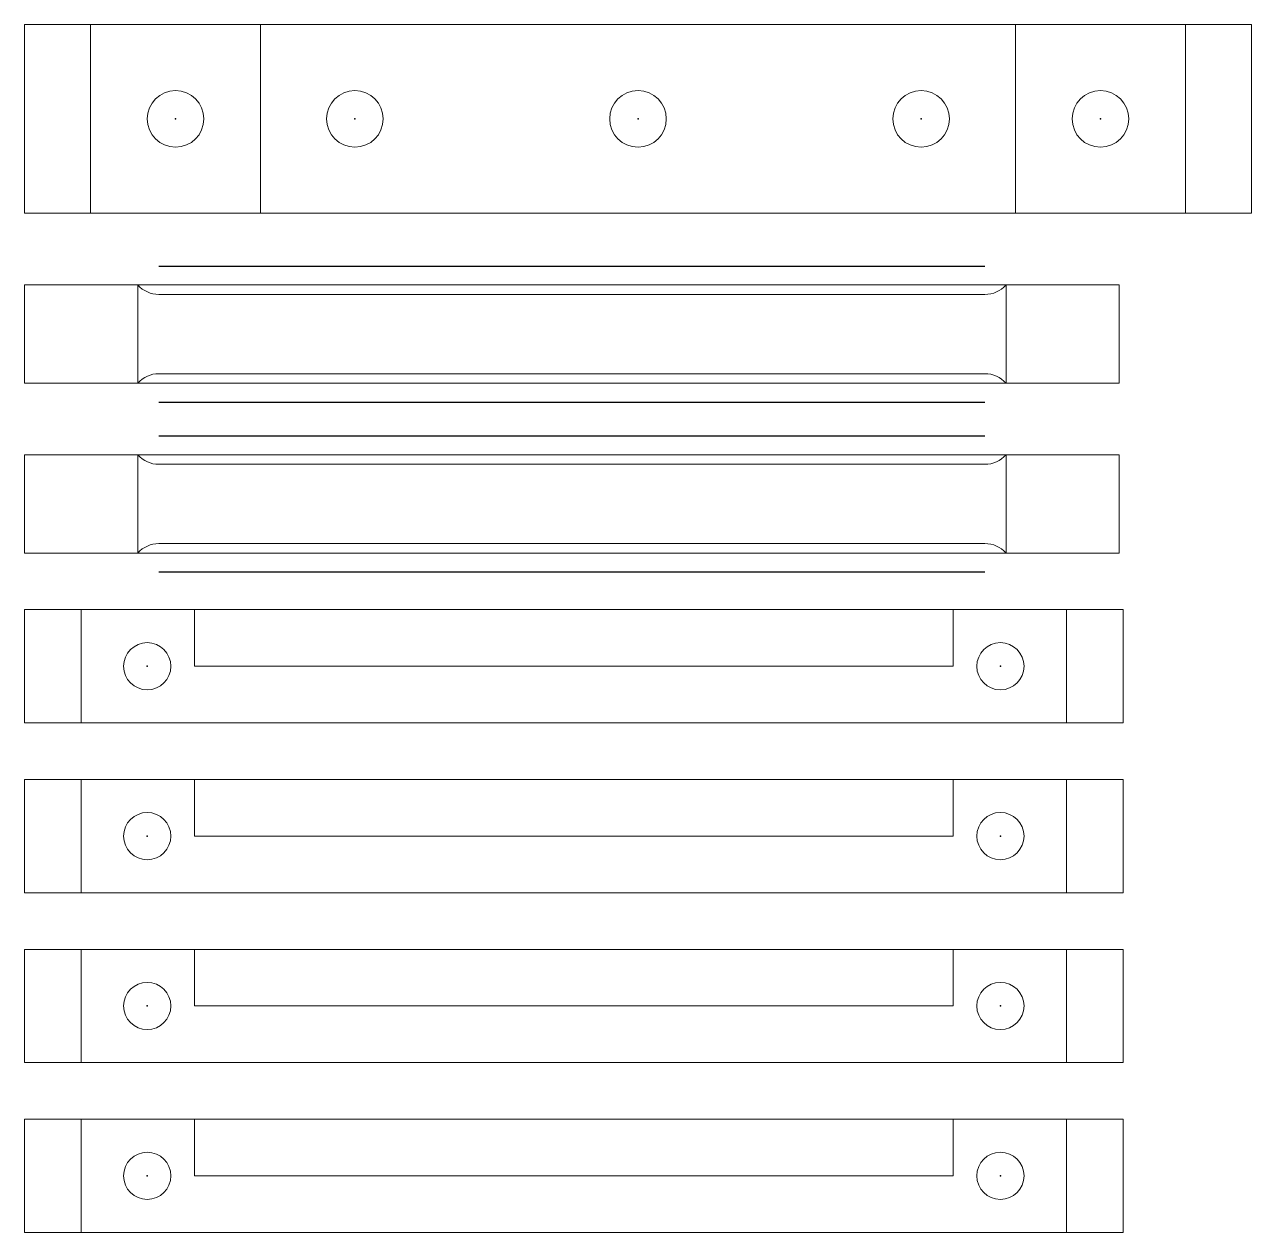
# Model space of a CAD drawing. Header units: millimetres. Extents: x 3 to 68, y 3 to 67.
import ezdxf

# ---------------------------------------------------------------- set-up
doc = ezdxf.new("R2010")
doc.units = ezdxf.units.MM
doc.header["$PDSIZE"] = -1

msp = doc.modelspace()

# ---------------------------------------------------------------- linework, layer by layer
at = {"color": 7, "linetype": 'Continuous', "lineweight": 15}
for p, q in [((3, 67), (68, 67)), ((3, 67), (3, 57)), ((6.5, 57), (6.5, 67)), ((15.5, 67), (15.5, 57)), ((55.5, 57), (55.5, 67)), ((64.5, 67), (64.5, 57)), ((68, 57), (68, 67)), ((68, 57), (3, 57)), ((3, 53.2), (3, 48)), ((61, 53.2), (3, 53.2)), ((9, 53.2), (9, 48)), ((53.882, 52.7), (10.118, 52.7)), ((55, 48), (55, 53.2)), ((61, 53.2), (61, 48)), ((10.118, 48.5), (53.882, 48.5)), ((3, 48), (61, 48)), ((3, 44.2), (3, 39)), ((61, 44.2), (3, 44.2)), ((9, 44.2), (9, 39)), ((55, 39), (55, 44.2)), ((61, 44.2), (61, 39)), ((53.882, 43.7), (10.118, 43.7)), ((3, 39), (61, 39)), ((10.118, 39.5), (53.882, 39.5)), ((3, 30), (3, 36)), ((61.2, 36), (3, 36)), ((6, 30), (6, 36)), ((12, 36), (12, 33)), ((52.2, 33), (52.2, 36)), ((58.2, 30), (58.2, 36)), ((61.2, 30), (61.2, 36)), ((12, 33), (52.2, 33)), ((61.2, 30), (3, 30)), ((3, 21), (3, 27)), ((61.2, 27), (3, 27)), ((6, 21), (6, 27)), ((12, 27), (12, 24)), ((52.2, 24), (52.2, 27)), ((58.2, 21), (58.2, 27)), ((61.2, 21), (61.2, 27)), ((12, 24), (52.2, 24)), ((61.2, 21), (3, 21)), ((3, 12), (3, 18)), ((61.2, 18), (3, 18)), ((6, 12), (6, 18)), ((12, 18), (12, 15)), ((52.2, 15), (52.2, 18)), ((58.2, 12), (58.2, 18)), ((61.2, 12), (61.2, 18)), ((12, 15), (52.2, 15)), ((61.2, 12), (3, 12)), ((3, 3), (3, 9)), ((61.2, 9), (3, 9)), ((6, 3), (6, 9)), ((12, 9), (12, 6)), ((52.2, 6), (52.2, 9)), ((58.2, 3), (58.2, 9)), ((61.2, 3), (61.2, 9)), ((12, 6), (52.2, 6)), ((61.2, 3), (3, 3))]:
    msp.add_line(p, q, dxfattribs=at)
for p, q in [((10.118, 54.2), (53.882, 54.2)), ((10.118, 47), (53.882, 47)), ((10.118, 45.2), (53.882, 45.2)), ((10.118, 38), (53.882, 38))]:
    msp.add_line(p, q)
for centre, radius in [((11, 62), 1.5), ((20.5, 62), 1.5), ((35.5, 62), 1.5), ((50.5, 62), 1.5), ((60, 62), 1.5), ((9.5, 33), 1.25), ((54.7, 33), 1.25), ((9.5, 24), 1.25), ((54.7, 24), 1.25), ((9.5, 15), 1.25), ((54.7, 15), 1.25), ((9.5, 6), 1.25), ((54.7, 6), 1.25)]:
    msp.add_circle(centre, radius, dxfattribs=at)
for centre, start, end in [((10.118, 54.2), 221.81031, 270), ((53.882, 54.2), 270, 318.18969), ((10.118, 47), 90, 138.18969), ((53.882, 47), 41.81031, 90), ((10.118, 45.2), 221.81031, 270), ((53.882, 45.2), 270, 318.18969), ((10.118, 38), 90, 138.18969), ((53.882, 38), 41.81031, 90)]:
    msp.add_arc(centre, 1.5, start, end, dxfattribs=at)
for p in [(11, 62), (20.5, 62), (35.5, 62), (50.5, 62), (60, 62), (9.5, 33), (54.7, 33), (9.5, 24), (54.7, 24), (9.5, 15), (54.7, 15), (9.5, 6), (54.7, 6)]:
    msp.add_point(p)

doc.saveas('drawing.dxf')
